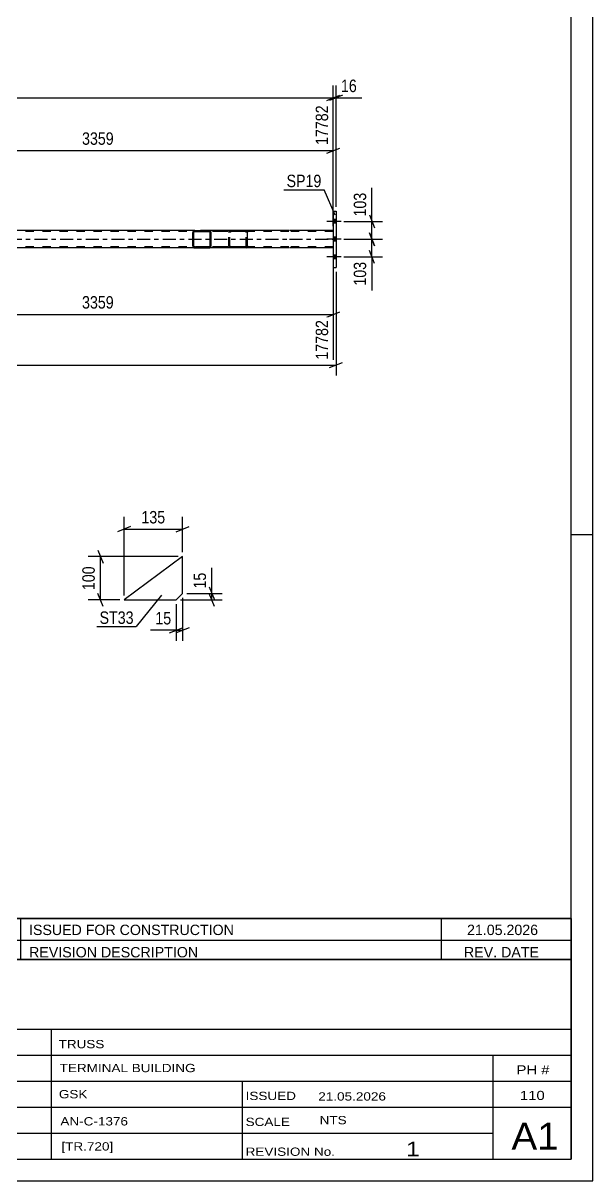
# Model space of a CAD drawing. Header units: millimetres. Extents: x 0 to 841, y 0 to 594.
# Drawn here: x 709.6 to 841, y 0 to 267 of the extents above; entities that cross this region are included whole.
import ezdxf

# ---------------------------------------------------------------- set-up
doc = ezdxf.new("R2010")
doc.units = ezdxf.units.MM
doc.linetypes.add('DXK_LINE_DOT2', pattern=[3.9198, 1.9599, -1.9599])
doc.linetypes.add('DXK_LINE_DOT3', pattern=[5.9187, 2.979, -0.9799, 0.9799, -0.9799])
doc.styles.add('Arial Narrow', font='ARIALN.TTF', dxfattribs={"height": 0.2})

# ---------------------------------------------------------------- blocks, each defined once
blk = doc.blocks.new('Unknown-103655034-1133')
at = {"color": 5, "linetype": 'Continuous'}
for p, q in [((841, 0), (841, 594)), ((836, 5), (836, 589)), ((841, 149), (836, 149)), ((5, 5), (836, 5)), ((0, 0), (841, 0))]:
    blk.add_line(p, q, dxfattribs=at)
blk = doc.blocks.new('Part-103655034-5503 - 5425')
at = {"linetype": 'Continuous'}
h = blk.add_hatch(dxfattribs=at)
h.set_pattern_fill('', scale=0.7, style=0, pattern_type=0)
h.set_pattern_definition([(45, (752.948, 218.9149), (-1.57154, 1.57154), [])])
h.paths.add_polyline_path([(752.99, 218.73), (752.95, 218.91), (752.84, 219.07), (752.67, 219.17), (752.48, 219.21), (749.24, 219.21), (749.05, 219.17), (748.88, 219.07), (748.77, 218.91), (748.73, 218.73), (748.73, 215.69), (748.77, 215.51), (748.88, 215.35), (749.05, 215.25), (749.24, 215.21), (752.48, 215.21), (752.67, 215.25), (752.84, 215.35), (752.95, 215.51), (752.99, 215.69)])
h.paths.add_polyline_path([(752.71, 215.6), (752.66, 215.52), (752.57, 215.47), (752.48, 215.45), (749.24, 215.45), (749.14, 215.47), (749.06, 215.52), (749.01, 215.6), (748.99, 215.69), (748.99, 218.73), (749.01, 218.82), (749.06, 218.9), (749.14, 218.95), (749.24, 218.97), (752.48, 218.97), (752.57, 218.95), (752.66, 218.9), (752.71, 218.82), (752.73, 218.73), (752.73, 215.69)])
at = {"color": 2, "linetype": 'Continuous'}
for p, q in [((749.24, 219.21), (749.05, 219.17)), ((749.24, 219.21), (752.48, 219.21)), ((760.83, 219.21), (752.48, 219.21)), ((752.67, 219.17), (752.48, 219.21)), ((760.83, 219.21), (761.02, 219.17)), ((748.77, 218.91), (748.73, 218.73)), ((748.73, 215.69), (748.73, 218.73)), ((748.99, 218.73), (749.01, 218.82)), ((748.99, 215.69), (748.99, 218.73)), ((749.01, 218.82), (749.06, 218.9)), ((749.06, 218.9), (749.14, 218.95)), ((749.14, 218.95), (749.24, 218.97)), ((749.24, 218.97), (752.48, 218.97)), ((752.48, 218.97), (752.57, 218.95)), ((752.57, 218.95), (752.66, 218.9)), ((752.66, 218.9), (752.71, 218.82)), ((752.71, 218.82), (752.73, 218.73)), ((752.73, 215.69), (752.73, 218.73)), ((752.99, 218.73), (752.95, 218.91)), ((752.99, 215.69), (752.99, 218.73)), ((761.3, 218.91), (761.34, 218.73)), ((761.34, 215.69), (761.34, 218.73)), ((748.73, 215.69), (748.77, 215.51)), ((749.01, 215.6), (748.99, 215.69)), ((749.06, 215.52), (749.01, 215.6)), ((749.05, 215.25), (749.24, 215.21)), ((749.14, 215.47), (749.06, 215.52)), ((749.24, 215.45), (749.14, 215.47)), ((749.24, 215.45), (752.48, 215.45)), ((749.24, 215.21), (752.48, 215.21)), ((752.57, 215.47), (752.48, 215.45)), ((752.48, 215.21), (752.67, 215.25)), ((760.83, 215.21), (752.48, 215.21)), ((752.66, 215.52), (752.57, 215.47)), ((752.71, 215.6), (752.66, 215.52)), ((752.73, 215.69), (752.71, 215.6)), ((752.95, 215.51), (752.99, 215.69)), ((761.02, 215.25), (760.83, 215.21)), ((761.34, 215.69), (761.3, 215.51))]:
    blk.add_line(p, q, dxfattribs=at)
at = {"color": 7, "linetype": 'DXK_LINE_DOT2'}
for p, q in [((752.48, 219.21), (749.24, 219.21)), ((757.39, 219.17), (757.59, 219.21)), ((760.83, 218.97), (749.24, 218.97)), ((757.08, 218.73), (757.12, 218.91)), ((757.08, 215.69), (757.08, 218.73)), ((757.35, 218.82), (757.33, 218.73)), ((757.33, 215.69), (757.33, 218.73)), ((757.41, 218.9), (757.35, 218.82)), ((757.41, 218.9), (757.43, 218.91)), ((757.43, 218.91), (757.49, 218.95)), ((757.49, 218.95), (757.59, 218.97)), ((760.92, 218.95), (760.83, 218.97)), ((761.01, 218.9), (760.92, 218.95)), ((761.06, 218.82), (761.01, 218.9)), ((761.08, 218.73), (761.06, 218.82)), ((761.08, 215.69), (761.08, 218.73)), ((760.83, 215.45), (749.24, 215.45)), ((752.48, 215.21), (749.24, 215.21)), ((757.12, 215.51), (757.08, 215.69)), ((757.33, 215.69), (757.35, 215.6)), ((757.35, 215.6), (757.41, 215.52)), ((757.59, 215.21), (757.39, 215.25)), ((757.41, 215.52), (757.43, 215.51)), ((757.43, 215.51), (757.49, 215.47)), ((757.49, 215.47), (757.59, 215.45)), ((760.83, 215.45), (760.92, 215.47)), ((760.92, 215.47), (761.01, 215.52)), ((761.01, 215.52), (761.06, 215.6)), ((761.06, 215.6), (761.08, 215.69))]:
    blk.add_line(p, q, dxfattribs=at)
at = {"color": 2, "linetype": 'Continuous'}
for centre, start, end in [((749.22, 218.71), 110.7583, 155.68), ((752.5, 218.71), 24.32, 69.2417), ((760.85, 218.71), 24.32, 69.2417), ((749.22, 215.71), 204.32, 249.2417), ((752.5, 215.71), 290.7583, 335.68), ((760.85, 215.71), 290.7583, 335.68)]:
    blk.add_arc(centre, 0.496, start, end, dxfattribs=at)
at = {"color": 7, "linetype": 'DXK_LINE_DOT2'}
for centre, start, end in [((757.57, 218.71), 110.7583, 155.68), ((757.57, 215.71), 204.32, 249.2417)]:
    blk.add_arc(centre, 0.496, start, end, dxfattribs=at)
blk = doc.blocks.new('Part-103655034-5595 - 5425')
at = {"color": 2, "linetype": 'Continuous'}
for p, q in [((749.24, 219.21), (684.17, 219.21)), ((770.94, 219.21), (760.83, 219.21)), ((781.16, 219.21), (771.04, 219.21)), ((749.24, 215.21), (684.17, 215.21)), ((770.94, 215.21), (760.83, 215.21)), ((781.16, 215.21), (771.04, 215.21))]:
    blk.add_line(p, q, dxfattribs=at)
at = {"color": 7, "linetype": 'DXK_LINE_DOT2'}
for p, q in [((760.83, 219.21), (749.24, 219.21)), ((781.16, 219.21), (781.16, 215.21)), ((770.94, 218.97), (108.54, 218.97)), ((781.16, 218.97), (771.04, 218.97)), ((770.94, 215.45), (108.54, 215.45)), ((760.83, 215.21), (749.24, 215.21)), ((781.16, 215.45), (771.04, 215.45))]:
    blk.add_line(p, q, dxfattribs=at)
at = {"color": 7, "linetype": 'DXK_LINE_DOT3'}
for p, q in [((108.54, 217.21), (770.94, 217.21)), ((771.04, 217.21), (781.16, 217.21))]:
    blk.add_line(p, q, dxfattribs=at)
blk = doc.blocks.new('Bolt-103655034-5624 - 5425')
at = {"linetype": 'Continuous'}
for points in [[(781.8, 220.87), (781.8, 221.75), (781.16, 221.75), (781.16, 220.87)], [(781.8, 220.87), (781.8, 221.75), (781.16, 221.75), (781.16, 220.87)], [(781.8, 220.87), (781.8, 221.75), (781.16, 221.75), (781.16, 220.87)], [(781.8, 216.77), (781.8, 217.65), (781.16, 217.65), (781.16, 216.77)], [(781.8, 216.77), (781.8, 217.65), (781.16, 217.65), (781.16, 216.77)], [(781.8, 212.67), (781.8, 213.55), (781.16, 213.55), (781.16, 212.67)], [(781.8, 212.67), (781.8, 213.55), (781.16, 213.55), (781.16, 212.67)], [(781.8, 212.67), (781.8, 213.55), (781.16, 213.55), (781.16, 212.67)]]:
    blk.add_hatch(color=1, dxfattribs=at).paths.add_polyline_path(points)
at = {"color": 1, "linetype": 'Continuous'}
for p, q in [((781.8, 221.75), (781.16, 221.75)), ((781.8, 221.75), (781.16, 221.75)), ((781.8, 221.75), (781.16, 221.75)), ((782.96, 221.31), (779.64, 221.31)), ((782.96, 221.31), (779.64, 221.31)), ((782.96, 221.31), (779.64, 221.31)), ((781.8, 220.87), (781.16, 220.87)), ((781.8, 220.87), (781.16, 220.87)), ((781.8, 220.87), (781.16, 220.87)), ((782.96, 217.21), (779.64, 217.21)), ((782.96, 217.21), (779.64, 217.21)), ((781.8, 217.65), (781.16, 217.65)), ((781.8, 217.65), (781.16, 217.65)), ((781.8, 216.77), (781.16, 216.77)), ((781.8, 216.77), (781.16, 216.77)), ((782.96, 213.11), (779.64, 213.11)), ((782.96, 213.11), (779.64, 213.11)), ((782.96, 213.11), (779.64, 213.11)), ((781.8, 213.55), (781.16, 213.55)), ((781.8, 213.55), (781.16, 213.55)), ((781.8, 213.55), (781.16, 213.55)), ((781.8, 212.67), (781.16, 212.67)), ((781.8, 212.67), (781.16, 212.67)), ((781.8, 212.67), (781.16, 212.67))]:
    blk.add_line(p, q, dxfattribs=at)
blk = doc.blocks.new('Part-103655034-5668 - 5425')
at = {"color": 2, "linetype": 'Continuous'}
for p, q in [((781.16, 223.71), (781.8, 223.71)), ((781.16, 223.71), (781.16, 210.71)), ((781.8, 223.71), (781.8, 210.71)), ((781.16, 210.71), (781.8, 210.71))]:
    blk.add_line(p, q, dxfattribs=at)
blk = doc.blocks.new('Part-103655034-6412 - 6406')
at = {"color": 2, "linetype": 'Continuous'}
for p, q in [((746.4, 144), (732.9, 134)), ((746.4, 135.5), (746.4, 144)), ((732.9, 134), (744.9, 134)), ((744.9, 134), (746.4, 135.5))]:
    blk.add_line(p, q, dxfattribs=at)
blk = doc.blocks.new('StraightDimension-103655034-11142 - 5425')
at = {"color": 7, "linetype": 'Continuous'}
for p, q in [((789.48, 222.81), (790.68, 219.81)), ((783.59, 221.31), (792.48, 221.31)), ((790.08, 217.21), (790.08, 221.31)), ((783.59, 217.21), (792.48, 217.21)), ((790.68, 215.71), (789.48, 218.71))]:
    blk.add_line(p, q, dxfattribs=at)
at = {"color": 0}
blk.add_wipeout([(789.33, 228.52), (785.13, 228.52), (785.13, 221.84), (789.33, 221.84)], dxfattribs=at)
at = {"color": 7, "linetype": 'Continuous'}
blk.add_line((790.08, 221.31), (790.08, 229.05), dxfattribs=at)
blk.add_line((790.08, 221.31), (790.08, 229.05), dxfattribs=at)
at = {"color": 3, "style": 'Arial Narrow'}
blk.add_text('103', height=2.863, rotation=90.0002, dxfattribs=at).set_placement((788.73, 222.44))
blk = doc.blocks.new('StraightDimension-103655034-11129 - 5425')
at = {"color": 7, "linetype": 'Continuous'}
for p, q in [((781.8, 209.71), (781.8, 185.78)), ((97.68, 188.18), (781.8, 188.18)), ((780.3, 187.58), (783.3, 188.78))]:
    blk.add_line(p, q, dxfattribs=at)
blk = doc.blocks.new('StraightDimension-103655034-11143 - 5425')
at = {"color": 7, "linetype": 'Continuous'}
for p, q in [((783.59, 217.21), (792.48, 217.21)), ((789.48, 218.71), (790.68, 215.71)), ((790.08, 213.11), (790.08, 217.21)), ((790.68, 211.61), (789.48, 214.61)), ((783.59, 213.11), (792.48, 213.11))]:
    blk.add_line(p, q, dxfattribs=at)
at = {"color": 0}
blk.add_wipeout([(789.33, 212.59), (785.13, 212.59), (785.13, 205.9), (789.33, 205.9)], dxfattribs=at)
at = {"color": 7, "linetype": 'Continuous'}
blk.add_line((790.08, 213.11), (790.08, 205.38), dxfattribs=at)
blk.add_line((790.08, 213.11), (790.08, 205.38), dxfattribs=at)
at = {"color": 3, "style": 'Arial Narrow'}
blk.add_text('103', height=2.863, rotation=90.0002, dxfattribs=at).set_placement((788.73, 206.5))
blk = doc.blocks.new('StraightDimension-103655034-5739 - 5425')
at = {"color": 7, "linetype": 'Continuous'}
for p, q in [((781.16, 224.71), (781.16, 252.65)), ((781.8, 224.71), (781.8, 252.65)), ((779.66, 249.2), (782.66, 250.4)), ((783.3, 250.4), (780.3, 249.2)), ((781.16, 249.8), (781.8, 249.8))]:
    blk.add_line(p, q, dxfattribs=at)
at = {"color": 0}
blk.add_wipeout([(787.18, 250.55), (787.18, 254.75), (782.32, 254.75), (782.32, 250.55)], dxfattribs=at)
at = {"color": 7, "linetype": 'Continuous'}
blk.add_line((781.8, 249.8), (787.7, 249.8), dxfattribs=at)
blk.add_line((781.8, 249.8), (787.7, 249.8), dxfattribs=at)
at = {"color": 3, "style": 'Arial Narrow'}
blk.add_text('16', height=2.863, dxfattribs=at).set_placement((782.92, 251.15))
blk = doc.blocks.new('StraightDimension-103655034-5729 - 5425')
at = {"color": 7, "linetype": 'Continuous'}
for p, q in [((781.16, 224.71), (781.16, 252.65)), ((98.32, 249.8), (781.16, 249.8)), ((779.66, 249.2), (782.66, 250.4))]:
    blk.add_line(p, q, dxfattribs=at)
blk = doc.blocks.new('StraightDimension-103655034-5761 - 5425')
at = {"color": 7, "linetype": 'Continuous'}
for p, q in [((672.6, 228.61), (672.6, 248.09)), ((781.16, 220.21), (781.16, 248.09)), ((674.1, 238.24), (671.1, 237.04)), ((779.66, 237.04), (782.66, 238.24)), ((672.6, 237.64), (781.16, 237.64))]:
    blk.add_line(p, q, dxfattribs=at)
at = {"color": 0, "linetype": 'Continuous'}
blk.add_wipeout([(780.56, 248.69), (776.36, 248.69), (776.36, 238.34), (780.56, 238.34)], dxfattribs=at)
at = {"color": 0}
blk.add_wipeout([(731.14, 238.39), (731.14, 242.59), (722.62, 242.59), (722.62, 238.39)], dxfattribs=at)
at = {"color": 3, "linetype": 'Continuous', "style": 'Arial Narrow'}
blk.add_text('17782', height=2.863, rotation=90.0002, dxfattribs=at).set_placement((779.96, 238.94))
at = {"color": 3, "style": 'Arial Narrow'}
blk.add_text('3359', height=2.863, dxfattribs=at).set_placement((723.22, 238.99))
blk = doc.blocks.new('StraightDimension-103655034-5886 - 5425')
at = {"color": 7, "linetype": 'Continuous'}
for p, q in [((781.16, 214.21), (781.16, 189.42)), ((672.6, 205.81), (672.6, 189.42)), ((674.1, 200.46), (671.1, 199.26)), ((779.66, 199.26), (782.66, 200.46)), ((672.6, 199.86), (781.16, 199.86))]:
    blk.add_line(p, q, dxfattribs=at)
at = {"color": 0}
blk.add_wipeout([(731.14, 200.61), (731.14, 204.81), (722.62, 204.81), (722.62, 200.61)], dxfattribs=at)
at = {"color": 0, "linetype": 'Continuous'}
blk.add_wipeout([(780.56, 199.16), (776.36, 199.16), (776.36, 188.82), (780.56, 188.82)], dxfattribs=at)
at = {"color": 3, "style": 'Arial Narrow'}
blk.add_text('3359', height=2.863, dxfattribs=at).set_placement((723.22, 201.21))
at = {"color": 3, "linetype": 'Continuous', "style": 'Arial Narrow'}
blk.add_text('17782', height=2.863, rotation=90.0002, dxfattribs=at).set_placement((779.96, 189.42))
blk = doc.blocks.new('StraightDimension-103655034-6440 - 6406')
at = {"color": 7, "linetype": 'Continuous'}
for p, q in [((726.9, 145.5), (728.1, 142.5)), ((745.4, 144), (724.65, 144)), ((727.5, 134), (727.5, 144)), ((731.9, 134), (724.65, 134)), ((728.1, 132.5), (726.9, 135.5))]:
    blk.add_line(p, q, dxfattribs=at)
at = {"color": 0}
blk.add_wipeout([(726.75, 142.35), (722.55, 142.35), (722.55, 135.66), (726.75, 135.66)], dxfattribs=at)
at = {"color": 3, "style": 'Arial Narrow'}
blk.add_text('100', height=2.863, rotation=90.0002, dxfattribs=at).set_placement((726.15, 136.26))
blk = doc.blocks.new('StraightDimension-103655034-6452 - 6406')
at = {"color": 7, "linetype": 'Continuous'}
for p, q in [((752.55, 137), (753.75, 134)), ((745.9, 134), (755.55, 134)), ((747.4, 135.5), (755.55, 135.5)), ((753.75, 132.5), (752.55, 135.5)), ((753.15, 134), (753.15, 135.5))]:
    blk.add_line(p, q, dxfattribs=at)
at = {"color": 0}
blk.add_wipeout([(752.4, 140.89), (748.2, 140.89), (748.2, 136.03), (752.4, 136.03)], dxfattribs=at)
at = {"color": 7, "linetype": 'Continuous'}
blk.add_line((753.15, 135.5), (753.15, 141.41), dxfattribs=at)
blk.add_line((753.15, 135.5), (753.15, 141.41), dxfattribs=at)
at = {"color": 3, "style": 'Arial Narrow'}
blk.add_text('15', height=2.863, rotation=90.0002, dxfattribs=at).set_placement((751.8, 136.63))
blk = doc.blocks.new('StraightDimension-103655034-6428 - 6406')
at = {"color": 7, "linetype": 'Continuous'}
for p, q in [((732.9, 135), (732.9, 153.15)), ((746.4, 145), (746.4, 153.15)), ((734.4, 150.9), (731.4, 149.7)), ((732.9, 150.3), (746.4, 150.3)), ((744.9, 149.7), (747.9, 150.9))]:
    blk.add_line(p, q, dxfattribs=at)
at = {"color": 0}
blk.add_wipeout([(742.99, 151.05), (742.99, 155.25), (736.31, 155.25), (736.31, 151.05)], dxfattribs=at)
at = {"color": 3, "style": 'Arial Narrow'}
blk.add_text('135', height=2.863, dxfattribs=at).set_placement((736.91, 151.65))
blk = doc.blocks.new('StraightDimension-103655034-6414 - 6406')
at = {"color": 7, "linetype": 'Continuous'}
for p, q in [((746.4, 134.5), (746.4, 124.6)), ((744.9, 133), (744.9, 124.6)), ((743.4, 126.4), (746.4, 127.6)), ((747.9, 127.6), (744.9, 126.4)), ((744.9, 127), (746.4, 127))]:
    blk.add_line(p, q, dxfattribs=at)
at = {"color": 0}
blk.add_wipeout([(744.38, 127.75), (744.38, 131.95), (739.52, 131.95), (739.52, 127.75)], dxfattribs=at)
at = {"color": 7, "linetype": 'Continuous'}
blk.add_line((744.9, 127), (738.99, 127), dxfattribs=at)
blk.add_line((744.9, 127), (738.99, 127), dxfattribs=at)
at = {"color": 3, "style": 'Arial Narrow'}
blk.add_text('15', height=2.863, dxfattribs=at).set_placement((740.12, 128.35))
blk = doc.blocks.new('Unknown-103655034-12690')
at = {"color": 7, "linetype": 'Continuous'}
for p, q in [((676, 60.55), (836, 60.55)), ((836, 60.55), (676, 60.55)), ((676, 60.55), (676, 55.55)), ((685, 60.55), (685, 55.55)), ((709, 60.55), (709, 55.55)), ((806, 60.55), (806, 55.55)), ((836, 60.55), (836, 55.55)), ((676, 55.55), (836, 55.55)), ((676, 55.55), (676, 51.05)), ((676, 55.55), (836, 55.55)), ((685, 55.55), (685, 51.05)), ((709, 55.55), (709, 51.05)), ((806, 55.55), (806, 51.05)), ((836, 55.55), (836, 51.05)), ((836, 51.05), (676, 51.05))]:
    blk.add_line(p, q, dxfattribs=at)
at = {"color": 7, "linetype": 'Continuous', "style": 'Arial Narrow'}
for s, height, width, p in [('1', 2.39, 1.196471, (679.16, 56.7)), ('0', 2.39, 1.196471, (694, 56.7)), ('ISSUED FOR CONSTRUCTION', 2.3861, 1.196471, (711, 56.7)), ('21.05.2026', 2.386, 1.196471, (812, 56.7)), ('No', 2.386, 1.2, (677.54, 51.55)), ('REV MARK', 2.386, 1.2, (686, 51.55)), ('REVISION DESCRIPTION', 2.3861, 1.2, (711, 51.55)), ('REV. DATE', 2.386, 1.2, (811.28, 51.55))]:
    blk.add_text(s, height=height, dxfattribs=dict(at, width=width)).set_placement(p)
blk = doc.blocks.new('Unknown-103655034-12687')
at = {"color": 7, "linetype": 'Continuous'}
for p, q in [((676, 51.05), (676, 5)), ((676, 51.05), (836, 51.05)), ((836, 51), (836, 5)), ((676, 35), (836, 35)), ((716.14, 35), (716.14, 5)), ((676, 29), (836, 29)), ((818, 5.05), (818, 29.05)), ((676, 23), (836, 23)), ((760.14, 23), (760.14, 5)), ((676, 17), (836, 17)), ((676, 11), (818, 11)), ((676, 5), (836, 5))]:
    blk.add_line(p, q, dxfattribs=at)
at = {"color": 7, "style": 'Arial Narrow'}
for s, height, width, p in [('DRAWING TITLE', 1.9089, 1.425378, (680.88, 30.61)), ('TRUSS', 1.909, 1.425378, (717.81, 30.59)), ('TERMINAL BUILDING', 1.9089, 1.425378, (718.06, 25.07)), ('CONTRACT', 1.909, 1.425378, (680.88, 24.71)), ('MODELLED BY', 1.9089, 1.425378, (680.88, 18.98)), ('GSK', 1.909, 1.425378, (717.88, 19.04)), ('ISSUED', 1.909, 1.425378, (760.94, 18.64)), ('21.05.2026', 1.909, 1.425378, (777.69, 18.52)), ('CONTRACT NO', 1.9089, 1.425378, (680.88, 12.66)), ('AN-C-1376', 1.909, 1.425378, (718.23, 12.78)), ('SCALE', 1.909, 1.425378, (760.94, 12.65)), ('A1', 6.204, 1.25, (822.24, 7.2)), ('DRAWING No', 1.909, 1.425378, (680.56, 7)), ('[TR.720]', 1.909, 1.425378, (718.46, 6.99)), ('1', 3.34, 1.5, (797.91, 5.68)), ('REVISION No.', 1.9089, 1.425378, (760.94, 5.77))]:
    blk.add_text(s, height=height, dxfattribs=dict(at, width=width)).set_placement(p)
at = {"color": 7, "linetype": 'Continuous', "style": 'Arial Narrow'}
for s, height, width, p in [('PH #', 2.1, 1.42538, (823.4, 24.55)), ('110', 2.1, 1.42538, (824.19, 18.65)), ('NTS', 1.909, 1.425378, (778, 13.05))]:
    blk.add_text(s, height=height, dxfattribs=dict(at, width=width)).set_placement(p)
blk = doc.blocks.new('Mark-103655034-5664 - 5425')
at = {"color": 0}
blk.add_wipeout([(778.42, 229.22), (778.42, 232.22), (770.38, 232.22), (770.38, 229.22)], dxfattribs=at)
blk.add_wipeout([(778.42, 229.22), (778.42, 232.22), (770.38, 232.22), (770.38, 229.22)], dxfattribs=at)
at = {"color": 30, "linetype": 'Continuous'}
for p in [(769.78, 228.62), (781.57, 222.75)]:
    blk.add_line(p, (779.02, 228.62), dxfattribs=at)
at = {"color": 3, "style": 'Arial Narrow'}
blk.add_text('SP19', height=2.863, dxfattribs=at).set_placement((770.38, 229.22))
blk = doc.blocks.new('Mark-103655034-6408 - 6406')
at = {"color": 0}
blk.add_wipeout([(735.12, 128.48), (735.12, 131.48), (727.26, 131.48), (727.26, 128.48)], dxfattribs=at)
blk.add_wipeout([(735.12, 128.48), (735.12, 131.48), (727.26, 131.48), (727.26, 128.48)], dxfattribs=at)
at = {"color": 30, "linetype": 'Continuous'}
for p in [(741.53, 135.07), (726.66, 127.88)]:
    blk.add_line(p, (735.72, 127.88), dxfattribs=at)
at = {"color": 3, "style": 'Arial Narrow'}
blk.add_text('ST33', height=2.863, dxfattribs=at).set_placement((727.26, 128.48))

msp = doc.modelspace()

# ---------------------------------------------------------------- block references
for name in ['Unknown-103655034-1133', 'Bolt-103655034-5624 - 5425', 'Part-103655034-5668 - 5425', 'Part-103655034-5595 - 5425', 'Part-103655034-5503 - 5425', 'Part-103655034-6412 - 6406', 'Unknown-103655034-12690', 'Unknown-103655034-12687']:
    msp.add_blockref(name, (0, 0))

# ---------------------------------------------------------------- next in the draw order: block references
for name in ['StraightDimension-103655034-11142 - 5425', 'StraightDimension-103655034-11129 - 5425', 'StraightDimension-103655034-6440 - 6406']:
    msp.add_blockref(name, (0, 0))

# ---------------------------------------------------------------- next in the draw order: block references
for name in ['StraightDimension-103655034-5739 - 5425', 'StraightDimension-103655034-11143 - 5425', 'StraightDimension-103655034-6452 - 6406']:
    msp.add_blockref(name, (0, 0))

# ---------------------------------------------------------------- next in the draw order: block references
for name in ['StraightDimension-103655034-5729 - 5425', 'StraightDimension-103655034-5886 - 5425', 'StraightDimension-103655034-6428 - 6406']:
    msp.add_blockref(name, (0, 0))

# ---------------------------------------------------------------- next in the draw order: block references
for name in ['StraightDimension-103655034-5761 - 5425', 'StraightDimension-103655034-6414 - 6406']:
    msp.add_blockref(name, (0, 0))

# ---------------------------------------------------------------- next in the draw order: block references
for name in ['Mark-103655034-5664 - 5425', 'Mark-103655034-6408 - 6406']:
    msp.add_blockref(name, (0, 0))

doc.saveas('drawing.dxf')
